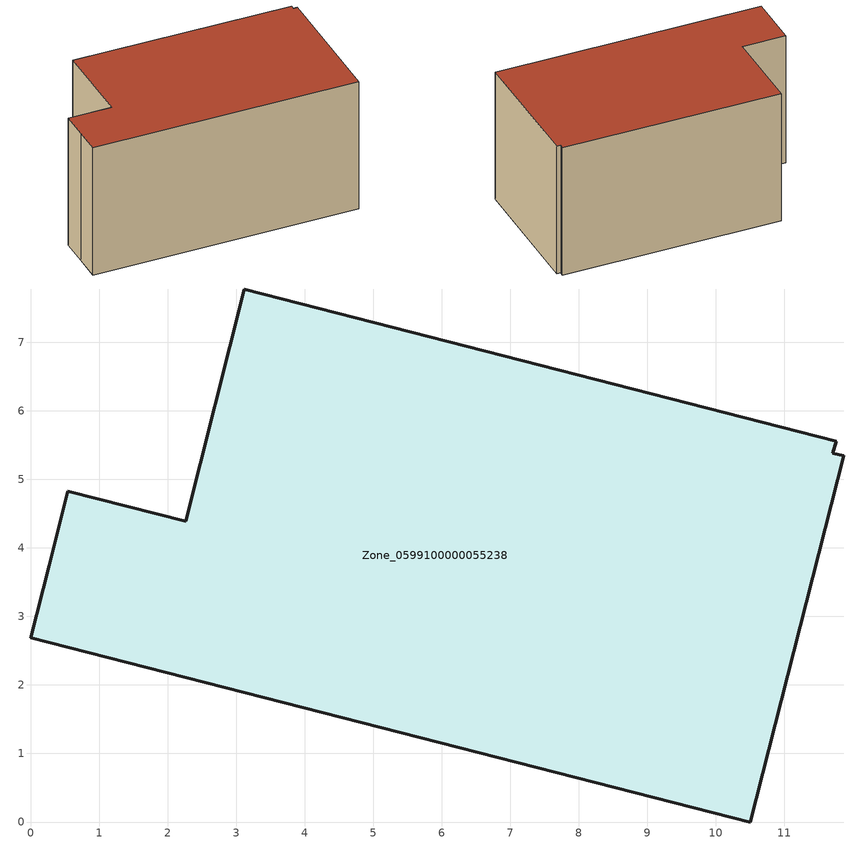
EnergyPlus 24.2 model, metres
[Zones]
Zone_0599100000055238
 floor ground (C_G): 0,2.69 0.27,3.75 0.54,4.83 2.26,4.39 3.12,7.78 11.76,5.56 11.71,5.38 11.87,5.34 10.5,0 z0
 wall outside (C_F): 2.26,4.39 0.54,4.83 0.27,3.75 0,2.69 10.5,0 11.87,5.34 11.71,5.38 11.76,5.56 3.12,7.78 2.26,4.39 z0:5.66
 roof outside (C_R): 0.27,3.75 0,2.69 10.5,0 11.87,5.34 11.71,5.38 11.76,5.56 3.12,7.78 2.26,4.39 0.54,4.83 z5.66
[BUILDING]
Pand.0599100000055238: North Axis=0; Terrain=City; Loads Convergence Tolerance Value=0.04; Temperature Convergence Tolerance Value=0.4; Solar Distribution=FullExterior; Maximum Number of Warmup Days=25; Minimum Number of Warmup Days=1
[Site:Location]
Rotterdam.The.Hague.AP_ZH_NLD Design_Conditions: Latitude=51.96; Longitude=4.45; Time Zone=1; Elevation=-4.5
[SITE:GROUNDTEMPERATURE:BUILDINGSURFACE]
18, 18, 18, 18, 18, 18, 18, 18, 18, 18, 18, 18
[MATERIAL] Thermal Absorptance=0.9; Solar Absorptance=0.7; Visible Absorptance=0.7
Name | Roughness | Thickness | Conductivity | Density | Specific Heat
G.TI.1975-1991 | MediumSmooth | 0.15 | 0.288461 | 540 | 1210
F.TI.1975-1991 | Rough | 0.3 | 0.230769 | 1920 | 840
R.TI.1975-1991 | MediumRough | 0.2 | 0.153846 | 1500 | 1000
[CONSTRUCTION]
C_G: G.TI.1975-1991
C_F: F.TI.1975-1991
C_R: R.TI.1975-1991
[ZONE]
Zone_0599100000055238: Type=1; Multiplier=1; Ceiling Height=Autocalculate; Volume=Autocalculate; Floor Area=autocalculate; Part of Total Floor Area=Yes
[ZONEINFILTRATION:DESIGNFLOWRATE]
Infil_Zone_0599100000055238: Zone or ZoneList or Space or SpaceList=Zone_0599100000055238; Schedule=AlwaysOn; Design Flow Rate Calculation Method=Flow/Area; Flow Rate per Floor Area=0.003; Constant Term Coefficient=1; Temperature Term Coefficient=0; Velocity Term Coefficient=0; Velocity Squared Term Coefficient=0
[HVACTEMPLATE:ZONE:IDEALLOADSAIRSYSTEM]
Zone_0599100000055238: Maximum Heating Supply Air Temperature=50; Minimum Cooling Supply Air Temperature=13; Maximum Heating Supply Air Humidity Ratio=0.0156; Minimum Cooling Supply Air Humidity Ratio=0.0077; Heating Limit=NoLimit; Cooling Limit=NoLimit; Dehumidification Control Type=ConstantSensibleHeatRatio; Cooling Sensible Heat Ratio=0.7; Dehumidification Setpoint=60; Humidification Control Type=None; Humidification Setpoint=30; Outdoor Air Method=None; Outdoor Air Flow Rate per Person=0.00944; Outdoor Air Flow Rate per Zone Floor Area=0; Outdoor Air Flow Rate per Zone=0; Demand Controlled Ventilation Type=None; Outdoor Air Economizer Type=NoEconomizer; Heat Recovery Type=None; Sensible Heat Recovery Effectiveness=0.7; Latent Heat Recovery Effectiveness=0.65
[ZONECONTROL:THERMOSTAT]
ThermostatControl_Zone_0599100000055238: Zone or ZoneList=Zone_0599100000055238; Control Type Schedule=DualSetpointControlType; Control 1=Thermostat_Zone_0599100000055238; Temperature Difference Between Cutout And Setpoint=0
[THERMOSTATSETPOINT:DUALSETPOINT]
Thermostat_Zone_0599100000055238: Heating Setpoint Temperature Schedule=HeatingSetpoint_Zone_0599100000055238; Cooling Setpoint Temperature Schedule=CoolingSetpoint_Zone_0599100000055238
[SCHEDULE:COMPACT]
HeatingSetpoint_Zone_0599100000055238: Through: 12/31, For: AllDays, Until: 24:00, 21
CoolingSetpoint_Zone_0599100000055238: Through: 12/31, For: AllDays, Until: 24:00, 24
DualSetpointControlType: Through: 12/31, For: AllDays, Until: 24:00, 4
AlwaysOn: Through: 12/31, For: AllDays, Until: 24:00, 1
